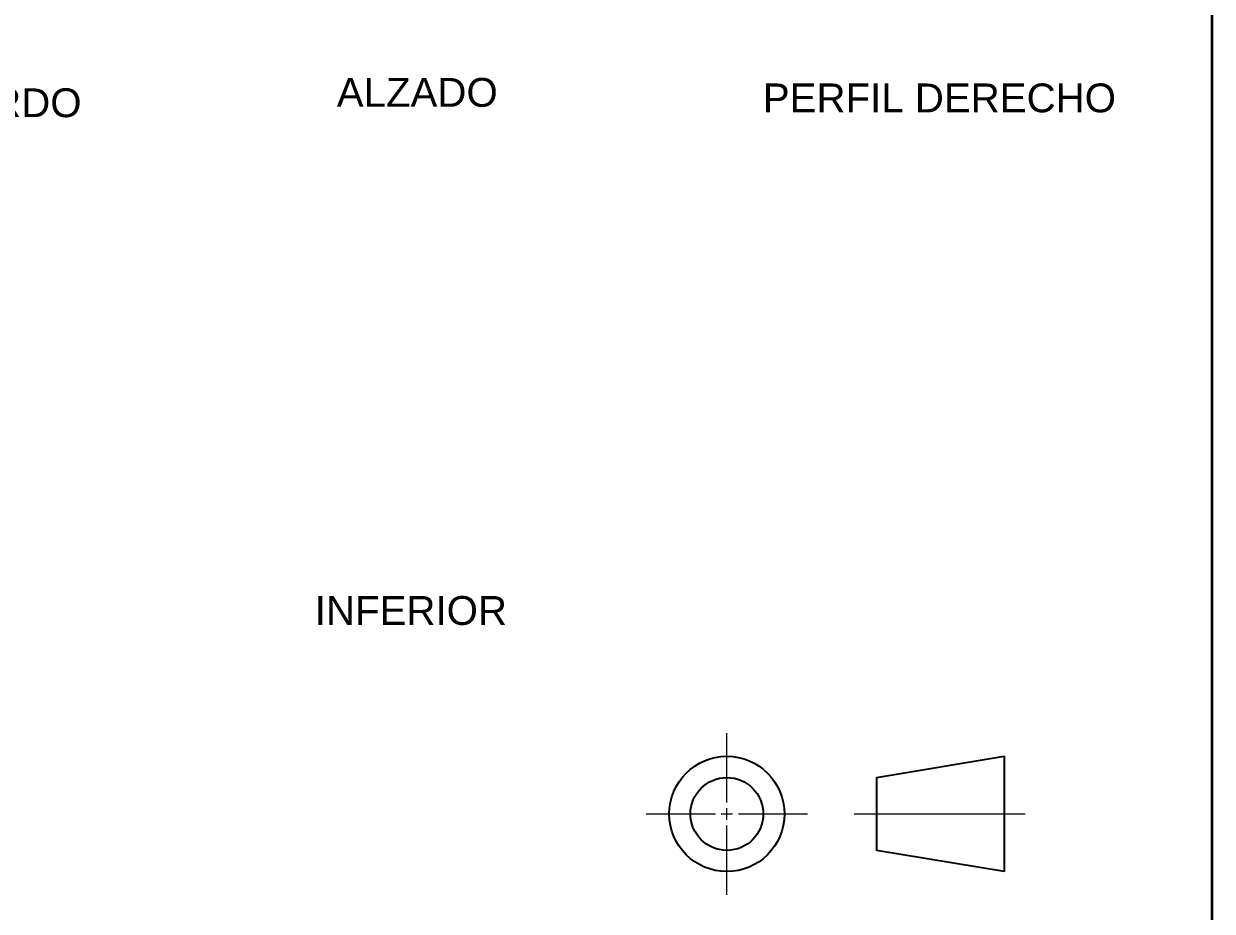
# Paper-space layout 'A4 vertical' of a CAD drawing. Header units: millimetres. Extents: x 0 to 200, y 0 to 292.
# Drawn here: x 96.8 to 200, y 71.5 to 148.5 of the extents above; entities that cross this region are included whole.
import ezdxf

# ---------------------------------------------------------------- set-up
doc = ezdxf.new("R2010")
doc.units = ezdxf.units.MM
doc.linetypes.add('ACAD_ISO10W100', pattern=[18, 12, -3, 0, -3])
for name, color, linetype, lineweight in [('Cajetin y formato', 7, 'Continuous', 35), ('Ejes', 1, 'ACAD_ISO10W100', 15), ('Textos y leyendas', 1, 'Continuous', 15)]:
    doc.layers.add(name, color=color, linetype=linetype, lineweight=lineweight)
doc.styles.get("Standard").update_dxf_attribs({"font": 'arial.ttf'})

# ---------------------------------------------------------------- blocks, each defined once
blk = doc.blocks.new('Formato A4')
at = {"layer": 'Cajetin y formato'}
blk.add_line((200, 59), (200, 292), dxfattribs=at)
blk = doc.blocks.new('*U33')
at = {"layer": 'Ejes', "color": 0, "ltscale": 0.4, "transparency": 16777216}
for p, q in [((0, 0.1), (0, 0.701)), ((-0.701, 0), (-0.1, 0)), ((0.1, 0), (0.701, 0)), ((0, -0.701), (0, -0.1))]:
    blk.add_line(p, q, dxfattribs=at)
at = {"layer": 'Ejes', "color": 0, "linetype": 'Continuous', "ltscale": 0.4, "transparency": 16777216}
for p, q in [((-0.05, 0), (0.05, 0)), ((0, -0.05), (0, 0.05))]:
    blk.add_line(p, q, dxfattribs=at)
blk = doc.blocks.new('*U34')
at = {"layer": 'Ejes', "color": 0, "ltscale": 0.4, "transparency": 16777216}
blk.add_line((-0.747, 0), (0.735, 0), dxfattribs=at)
blk = doc.blocks.new('Símbolo Sistema Americano (tercer ángulo)')
for p, q in [((0.454, 0.316), (1.561, 0.5)), ((1.561, 0.5), (1.561, -0.5)), ((0.454, 0.316), (0.454, -0.316)), ((1.561, -0.5), (0.454, -0.316))]:
    blk.add_line(p, q)
for radius in [0.5, 0.316]:
    blk.add_circle((-0.845, 0), radius)
at = {"layer": 'Ejes', "ltscale": 0.4}
for name, p in [('*U33', (-0.845, 0)), ('*U34', (1.008, 0))]:
    blk.add_blockref(name, p, dxfattribs=at)

psp = doc.layouts.new('A4 vertical')

# ---------------------------------------------------------------- block references
psp.add_blockref('Formato A4', (0, 0))
at = {"xscale": 10, "yscale": 10, "zscale": 10}
psp.add_blockref('Símbolo Sistema Americano (tercer ángulo)', (166.32, 79.95), dxfattribs=at)

# ---------------------------------------------------------------- texts
at = {"layer": 'Textos y leyendas'}
for s, p in [('ALZADO', (124.01, 141.3)), ('PERFIL IZQUIERDO', (69.26, 140.4)), ('PERFIL DERECHO', (160.99, 140.82)), ('INFERIOR', (122.1, 96.35))]:
    psp.add_text(s, height=2.5, dxfattribs=at).set_placement(p)

doc.saveas('drawing.dxf')
